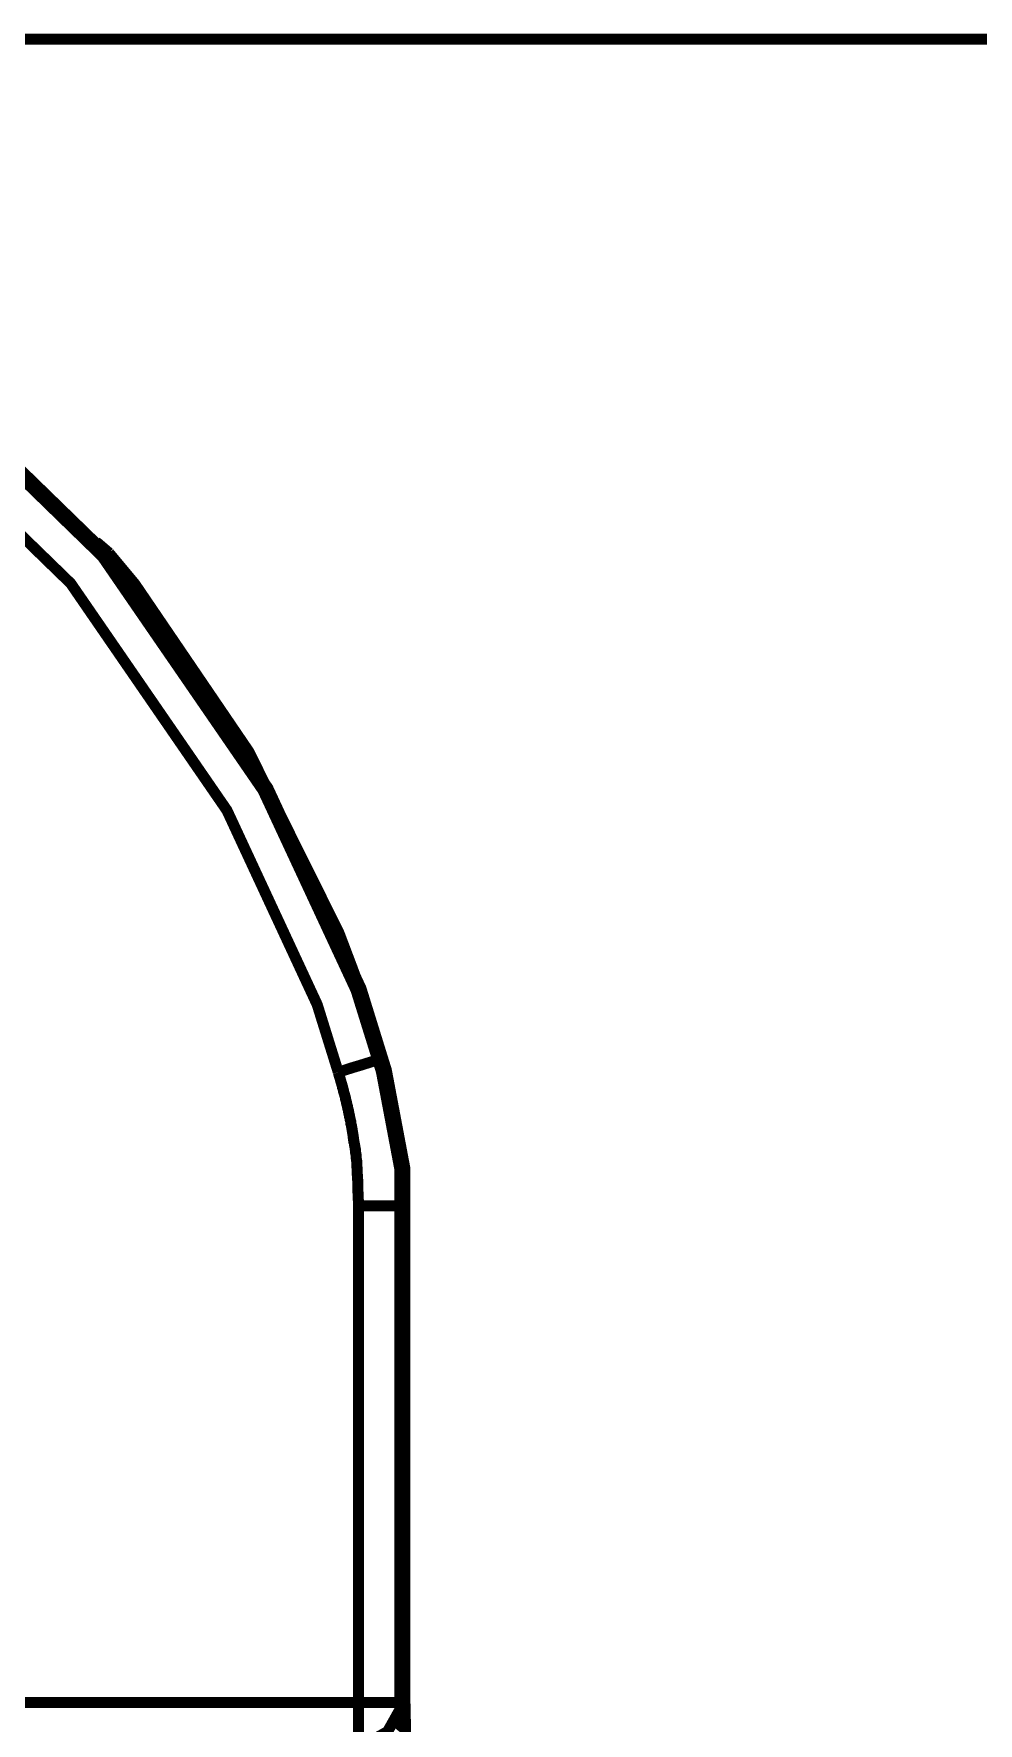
# Model space of a CAD drawing. Extents: x 0.54 to 10.46, y 0.74 to 7.76.
# Drawn here: x 9.0524 to 9.291, y 5.5774 to 6.0044 of the extents above; entities that cross this region are included whole.
import ezdxf

# ---------------------------------------------------------------- set-up
doc = ezdxf.new("R2010")
doc.units = 0
doc.layers.get('0').update_dxf_attribs({"linetype": 'CONTINUOUS'})

msp = doc.modelspace()

# ---------------------------------------------------------------- linework, layer by layer
at = {"color": 9, "const_width": 0.00278}
msp.add_lwpolyline([(8.89529, 6.00299), (9.93403, 6.00299)], dxfattribs=at)
at = {"color": 0, "const_width": 0.00278}
for points in [[(9.14051, 5.74544), (9.13504, 5.76307), (9.11149, 5.81375), (9.07064, 5.8731), (9.01992, 5.92247), (8.9611, 5.96099), (8.89606, 5.98763), (8.82656, 6.00136), (8.75456, 6.00136), (8.69943, 5.99197), (8.68186, 5.98649), (8.66075, 5.97999), (8.60064, 5.94993), (8.53157, 5.89572), (8.47737, 5.82667), (8.44738, 5.76654), (8.44081, 5.74544)], [(9.14051, 5.74544), (9.13504, 5.76307), (9.11149, 5.81375), (9.07064, 5.8731), (9.01992, 5.92247), (8.9611, 5.96094), (8.89606, 5.98757), (8.82656, 6.00136), (8.75456, 6.00131), (8.69943, 5.99197), (8.68186, 5.98649), (8.66075, 5.97999), (8.60064, 5.94993), (8.53157, 5.89572), (8.47737, 5.82667), (8.44738, 5.76654), (8.44081, 5.74544)], [(9.13926, 5.74507), (9.13379, 5.76264), (9.11029, 5.81315), (9.06967, 5.87224), (9.0191, 5.92144), (8.96044, 5.95979), (8.89561, 5.98633), (8.82644, 6.00006), (8.75467, 6), (8.69976, 5.99067), (8.68224, 5.98519), (8.66118, 5.97868), (8.60129, 5.94879), (8.5325, 5.89481), (8.47851, 5.82601), (8.44857, 5.76611), (8.44206, 5.74507)], [(9.12929, 5.74192), (9.12397, 5.759), (9.10118, 5.80806), (9.06168, 5.86546), (9.01253, 5.91325), (8.95562, 5.95053), (8.89264, 5.97629), (8.82542, 5.98964), (8.75569, 5.98958), (8.70236, 5.98053), (8.68533, 5.97521), (8.66487, 5.96886), (8.60672, 5.93983), (8.53987, 5.88737), (8.48742, 5.82053), (8.45839, 5.76237), (8.45204, 5.74192)], [(9.07135, 5.87315), (9.07107, 5.87343), (9.06847, 5.87565), (9.06819, 5.87582)], [(9.13308, 5.76758), (9.12944, 5.77718), (9.10667, 5.82297), (9.0779, 5.86529), (9.07135, 5.87315)], [(9.13308, 5.76758), (9.13553, 5.76079), (9.13672, 5.75706)], [(9.13926, 5.74507), (9.139, 5.74496), (9.1384, 5.74479), (9.13747, 5.74447), (9.13624, 5.74408), (9.13471, 5.7436), (9.13303, 5.74311), (9.13118, 5.74251), (9.12929, 5.74192)], [(9.14051, 5.74544), (9.13926, 5.74507)], [(9.14486, 5.70817), (9.14486, 5.71739), (9.14019, 5.74208), (9.13926, 5.74507)], [(9.14615, 5.70817), (9.14615, 5.7175), (9.14144, 5.74246), (9.14051, 5.74544)], [(9.14615, 5.70817), (9.14615, 5.7175), (9.14144, 5.74246), (9.14051, 5.74544)], [(9.12929, 5.74192), (9.12935, 5.74175), (9.12939, 5.74154), (9.12944, 5.74138), (9.1295, 5.74115), (9.12956, 5.741), (9.12961, 5.74078), (9.12972, 5.74046), (9.12978, 5.74024), (9.12983, 5.74007), (9.12989, 5.73986), (9.12993, 5.73969), (9.12999, 5.73947), (9.1301, 5.73915), (9.13015, 5.73893), (9.13021, 5.73876), (9.13026, 5.73856), (9.13032, 5.73839), (9.13038, 5.73817), (9.13038, 5.73801), (9.13049, 5.73779), (9.13053, 5.73763), (9.13058, 5.73742), (9.13058, 5.73725), (9.13064, 5.73703), (9.13069, 5.73687), (9.13075, 5.73665), (9.13086, 5.73633), (9.13092, 5.73611), (9.13097, 5.73594), (9.13103, 5.73574), (9.13108, 5.73557), (9.13112, 5.73535), (9.13112, 5.73519), (9.13118, 5.73497), (9.13124, 5.73481), (9.13129, 5.7346), (9.13135, 5.73443), (9.1314, 5.73421), (9.1314, 5.73406), (9.13146, 5.73383), (9.13151, 5.73367), (9.13157, 5.73346), (9.13162, 5.73329), (9.13167, 5.73307), (9.13167, 5.73292), (9.13172, 5.73269), (9.13178, 5.73253), (9.13183, 5.73232), (9.13189, 5.73215), (9.13189, 5.73193), (9.13194, 5.73178), (9.132, 5.73156), (9.132, 5.73139), (9.13206, 5.73118), (9.13211, 5.73101), (9.13211, 5.73079), (9.13217, 5.73063), (9.13222, 5.73042), (9.13226, 5.73025), (9.13232, 5.73004), (9.13232, 5.72987), (9.13238, 5.72965), (9.13243, 5.72949), (9.13243, 5.72928), (9.13249, 5.72911), (9.13249, 5.72889), (9.13254, 5.72874), (9.1326, 5.72851), (9.1326, 5.72835), (9.13271, 5.72792), (9.13271, 5.72775), (9.13276, 5.72754), (9.13282, 5.72738), (9.13282, 5.72715), (9.13286, 5.727), (9.13286, 5.72678), (9.13292, 5.72661), (9.13297, 5.7264), (9.13297, 5.72624), (9.13303, 5.72601), (9.13303, 5.72586), (9.13308, 5.72564), (9.13308, 5.72542), (9.13314, 5.72526), (9.13314, 5.72488), (9.13319, 5.72467), (9.13325, 5.7245), (9.13325, 5.72428), (9.13331, 5.72412), (9.1334, 5.72368), (9.1334, 5.72353), (9.13346, 5.72331), (9.13346, 5.72314), (9.13351, 5.72293), (9.13357, 5.72276), (9.13357, 5.72254), (9.13362, 5.72239), (9.13362, 5.722), (9.13368, 5.72179), (9.13368, 5.72157), (9.13374, 5.7214), (9.13374, 5.72119), (9.13379, 5.72103), (9.13379, 5.72065), (9.13385, 5.72043), (9.13385, 5.72006), (9.1339, 5.71983), (9.1339, 5.71967), (9.13396, 5.71946), (9.13396, 5.71892), (9.134, 5.71869), (9.134, 5.71793), (9.13406, 5.71772), (9.13406, 5.71696), (9.13411, 5.71674), (9.13411, 5.71599), (9.13417, 5.71576), (9.13417, 5.71479), (9.13422, 5.71463), (9.13422, 5.71306), (9.13428, 5.71283), (9.13428, 5.71149), (9.13433, 5.71132), (9.13433, 5.70975), (9.13439, 5.70953), (9.13439, 5.70817)], [(9.13439, 5.58263), (9.13439, 5.70817)], [(9.13439, 5.70817), (9.14486, 5.70817)], [(9.14486, 5.70817), (9.14486, 5.58263)], [(9.14615, 5.70817), (9.14486, 5.70817)], [(9.14615, 5.58257), (9.14615, 5.70817)], [(9.14615, 5.58263), (9.14615, 5.70817)], [(9.13439, 5.57215), (9.13439, 5.58263)], [(9.14486, 5.58263), (9.13439, 5.58263)], [(9.13439, 5.57215), (9.13624, 5.57215), (9.14176, 5.57525), (9.14486, 5.58078), (9.14486, 5.58263)], [(9.14382, 5.57596), (9.14399, 5.57617), (9.1441, 5.57639), (9.14458, 5.57704), (9.14469, 5.57726), (9.14486, 5.57747), (9.14507, 5.5779), (9.14518, 5.57818), (9.1454, 5.57861), (9.14551, 5.57889), (9.14561, 5.5791), (9.14567, 5.57937), (9.14572, 5.57958), (9.14578, 5.57986), (9.14583, 5.58008), (9.14589, 5.58035), (9.14594, 5.58057), (9.146, 5.58083), (9.146, 5.58111), (9.14606, 5.58132), (9.14611, 5.5816), (9.14611, 5.58187), (9.14615, 5.58214), (9.14615, 5.58236), (9.14621, 5.58263)], [(9.14615, 5.58263), (9.14486, 5.58263)], [(9.14615, 5.58263), (9.14638, 5.57215)]]:
    msp.add_lwpolyline(points, dxfattribs=at)
msp.add_lwpolyline([(9.14615, 5.70817), (9.14615, 5.70817)], close=True, dxfattribs=at)
at = {"color": 250, "const_width": 0.00278}
msp.add_lwpolyline([(9.13439, 5.58263), (8.97894, 5.58263)], dxfattribs=at)

doc.saveas('drawing.dxf')
